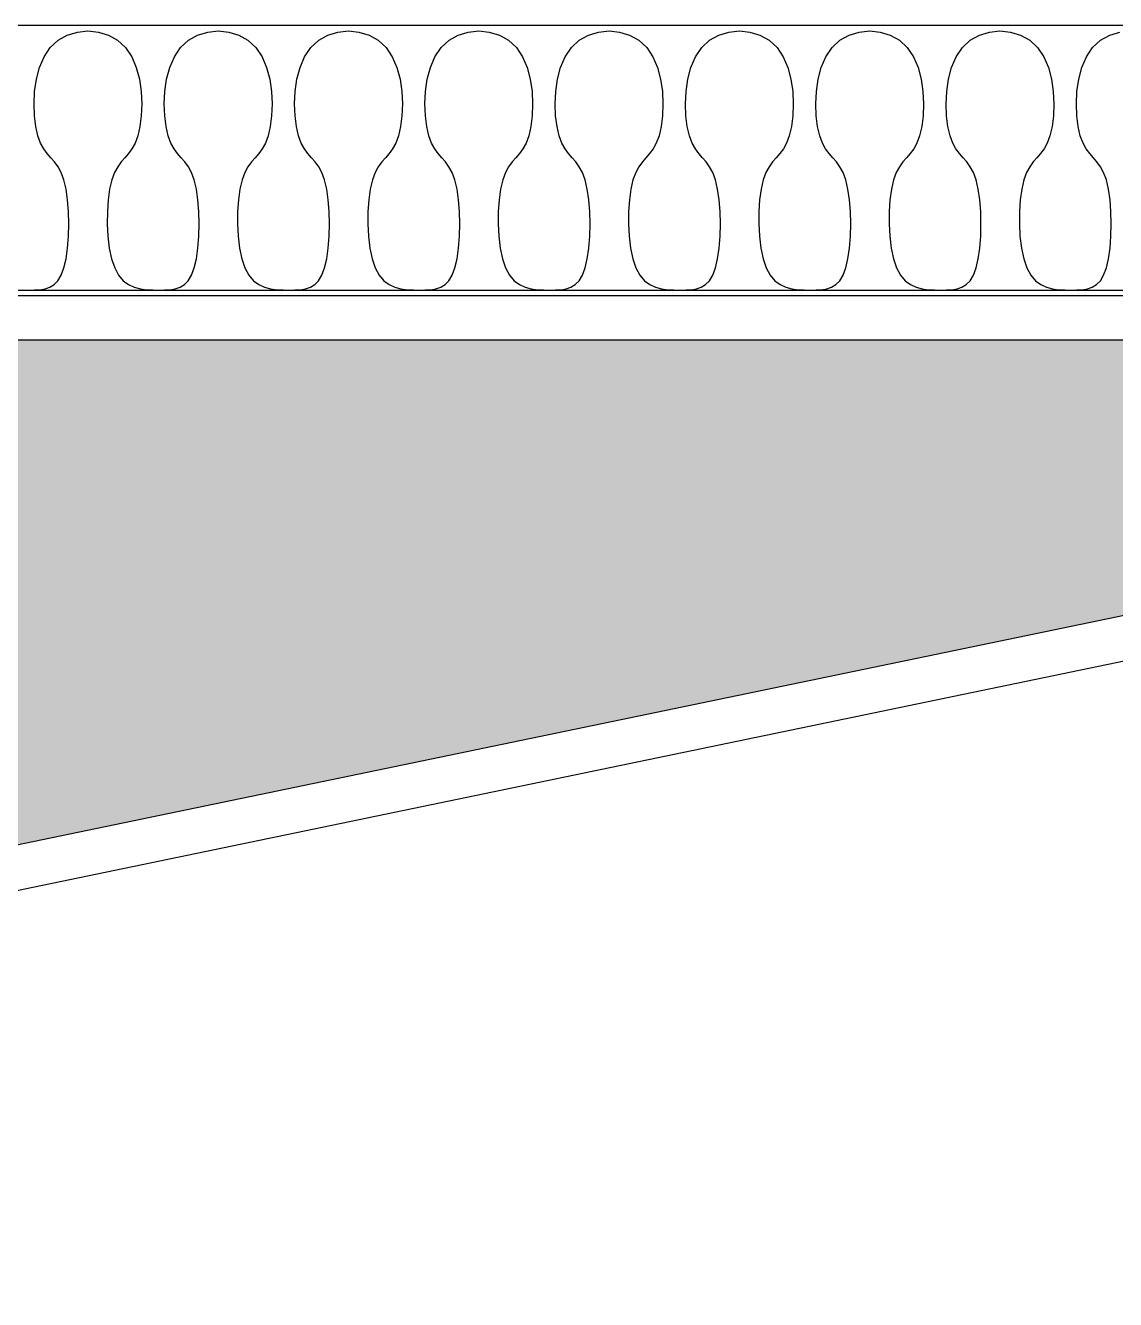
# Model space of a CAD drawing. Header units: millimetres. Extents: x -95178 to 274693, y -2232 to 263302.
# Drawn here: x 125416 to 126635, y 215440 to 216865 of the extents above; entities that cross this region are included whole.
import ezdxf

# ---------------------------------------------------------------- set-up
doc = ezdxf.new("R2010")
doc.units = ezdxf.units.MM
doc.layers.add('HATCH', color=9, linetype='Continuous')

msp = doc.modelspace()

# ---------------------------------------------------------------- linework, layer by layer
at = {"color": 4}
for p, q in [((128918.474, 216864.819, 0), (121926.474, 216864.819, 0)), ((122228.474, 216562.819, 0), (128616.474, 216562.819, 0))]:
    msp.add_line(p, q, dxfattribs=at)
at = {"color": 31}
for p, q in [((122222.474, 216568.819, 0), (128622.474, 216568.819, 0)), ((128128.661, 216512.819, 0), (122278.474, 216512.819, 0))]:
    msp.add_line(p, q, dxfattribs=at)
at = {"layer": 'HATCH'}
for p, q in [((125452.485, 216848.258, 0), (125462.759, 216854.035, 0)), ((125462.759, 216854.035, 0), (125474.019, 216857.501, 0)), ((125474.019, 216857.501, 0), (125485.773, 216858.657, 0)), ((125485.773, 216858.657, 0), (125497.527, 216857.501, 0)), ((125497.527, 216857.501, 0), (125508.787, 216854.035, 0)), ((125508.787, 216854.035, 0), (125519.061, 216848.258, 0)), ((125598.159, 216848.258, 0), (125608.433, 216854.035, 0)), ((125608.433, 216854.035, 0), (125619.693, 216857.501, 0)), ((125619.693, 216857.501, 0), (125631.447, 216858.657, 0)), ((125631.447, 216858.657, 0), (125643.201, 216857.501, 0)), ((125643.201, 216857.501, 0), (125654.461, 216854.035, 0)), ((125654.461, 216854.035, 0), (125664.735, 216848.258, 0)), ((125743.833, 216848.258, 0), (125754.107, 216854.035, 0)), ((125754.107, 216854.035, 0), (125765.367, 216857.501, 0)), ((125765.367, 216857.501, 0), (125777.121, 216858.657, 0)), ((125777.121, 216858.657, 0), (125788.875, 216857.501, 0)), ((125788.875, 216857.501, 0), (125800.135, 216854.035, 0)), ((125800.135, 216854.035, 0), (125810.409, 216848.258, 0)), ((125889.506, 216848.258, 0), (125899.781, 216854.035, 0)), ((125899.781, 216854.035, 0), (125911.041, 216857.501, 0)), ((125911.041, 216857.501, 0), (125922.795, 216858.657, 0)), ((125922.795, 216858.657, 0), (125934.549, 216857.501, 0)), ((125934.549, 216857.501, 0), (125945.809, 216854.035, 0)), ((125945.809, 216854.035, 0), (125956.083, 216848.258, 0)), ((126035.18, 216848.258, 0), (126045.455, 216854.035, 0)), ((126045.455, 216854.035, 0), (126056.715, 216857.501, 0)), ((126056.715, 216857.501, 0), (126068.469, 216858.657, 0)), ((126068.469, 216858.657, 0), (126080.222, 216857.501, 0)), ((126080.222, 216857.501, 0), (126091.483, 216854.035, 0)), ((126091.483, 216854.035, 0), (126101.757, 216848.258, 0)), ((126180.854, 216848.258, 0), (126191.129, 216854.035, 0)), ((126191.129, 216854.035, 0), (126202.389, 216857.501, 0)), ((126202.389, 216857.501, 0), (126214.143, 216858.657, 0)), ((126214.143, 216858.657, 0), (126225.896, 216857.501, 0)), ((126225.896, 216857.501, 0), (126237.157, 216854.035, 0)), ((126237.157, 216854.035, 0), (126247.431, 216848.258, 0)), ((126326.528, 216848.258, 0), (126336.803, 216854.035, 0)), ((126336.803, 216854.035, 0), (126348.063, 216857.501, 0)), ((126348.063, 216857.501, 0), (126359.817, 216858.657, 0)), ((126359.817, 216858.657, 0), (126371.57, 216857.501, 0)), ((126371.57, 216857.501, 0), (126382.831, 216854.035, 0)), ((126382.831, 216854.035, 0), (126393.105, 216848.258, 0)), ((126472.202, 216848.258, 0), (126482.476, 216854.035, 0)), ((126482.476, 216854.035, 0), (126493.737, 216857.501, 0)), ((126493.737, 216857.501, 0), (126505.491, 216858.657, 0)), ((126505.491, 216858.657, 0), (126517.244, 216857.501, 0)), ((126517.244, 216857.501, 0), (126528.505, 216854.035, 0)), ((126528.505, 216854.035, 0), (126538.779, 216848.258, 0)), ((126617.876, 216848.258, 0), (126628.15, 216854.035, 0)), ((126628.15, 216854.035, 0), (126639.411, 216857.501, 0)), ((125436.759, 216829.867, 0), (125443.69, 216840.17, 0)), ((125443.69, 216840.17, 0), (125452.485, 216848.258, 0)), ((125519.061, 216848.258, 0), (125527.856, 216840.17, 0)), ((125527.856, 216840.17, 0), (125534.787, 216829.867, 0)), ((125582.433, 216829.867, 0), (125589.364, 216840.17, 0)), ((125589.364, 216840.17, 0), (125598.159, 216848.258, 0)), ((125664.735, 216848.258, 0), (125673.53, 216840.17, 0)), ((125673.53, 216840.17, 0), (125680.461, 216829.867, 0)), ((125728.107, 216829.867, 0), (125735.038, 216840.17, 0)), ((125735.038, 216840.17, 0), (125743.833, 216848.258, 0)), ((125810.409, 216848.258, 0), (125819.204, 216840.17, 0)), ((125819.204, 216840.17, 0), (125826.135, 216829.867, 0)), ((125873.781, 216829.867, 0), (125880.712, 216840.17, 0)), ((125880.712, 216840.17, 0), (125889.506, 216848.258, 0)), ((125956.083, 216848.258, 0), (125964.878, 216840.17, 0)), ((125964.878, 216840.17, 0), (125971.809, 216829.867, 0)), ((126019.455, 216829.867, 0), (126026.386, 216840.17, 0)), ((126026.386, 216840.17, 0), (126035.18, 216848.258, 0)), ((126101.757, 216848.258, 0), (126110.552, 216840.17, 0)), ((126110.552, 216840.17, 0), (126117.483, 216829.867, 0)), ((126165.129, 216829.867, 0), (126172.06, 216840.17, 0)), ((126172.06, 216840.17, 0), (126180.854, 216848.258, 0)), ((126247.431, 216848.258, 0), (126256.226, 216840.17, 0)), ((126256.226, 216840.17, 0), (126263.157, 216829.867, 0)), ((126310.802, 216829.867, 0), (126317.734, 216840.17, 0)), ((126317.734, 216840.17, 0), (126326.528, 216848.258, 0)), ((126393.105, 216848.258, 0), (126401.9, 216840.17, 0)), ((126401.9, 216840.17, 0), (126408.831, 216829.867, 0)), ((126456.476, 216829.867, 0), (126463.408, 216840.17, 0)), ((126463.408, 216840.17, 0), (126472.202, 216848.258, 0)), ((126538.779, 216848.258, 0), (126547.574, 216840.17, 0)), ((126547.574, 216840.17, 0), (126554.505, 216829.867, 0)), ((126602.15, 216829.867, 0), (126609.082, 216840.17, 0)), ((126609.082, 216840.17, 0), (126617.876, 216848.258, 0)), ((125431.639, 216817.832, 0), (125436.759, 216829.867, 0)), ((125534.787, 216829.867, 0), (125539.907, 216817.832, 0)), ((125577.313, 216817.832, 0), (125582.433, 216829.867, 0)), ((125680.461, 216829.867, 0), (125685.581, 216817.832, 0)), ((125722.987, 216817.832, 0), (125728.107, 216829.867, 0)), ((125826.135, 216829.867, 0), (125831.255, 216817.832, 0)), ((125868.661, 216817.832, 0), (125873.781, 216829.867, 0)), ((125971.809, 216829.867, 0), (125976.929, 216817.832, 0)), ((126014.335, 216817.832, 0), (126019.455, 216829.867, 0)), ((126117.483, 216829.867, 0), (126122.603, 216817.832, 0)), ((126160.009, 216817.832, 0), (126165.129, 216829.867, 0)), ((126263.157, 216829.867, 0), (126268.277, 216817.832, 0)), ((126305.683, 216817.832, 0), (126310.802, 216829.867, 0)), ((126408.831, 216829.867, 0), (126413.951, 216817.832, 0)), ((126451.357, 216817.832, 0), (126456.476, 216829.867, 0)), ((126554.505, 216829.867, 0), (126559.625, 216817.832, 0)), ((126597.031, 216817.832, 0), (126602.15, 216829.867, 0)), ((125428.17, 216804.641, 0), (125431.639, 216817.832, 0)), ((125539.907, 216817.832, 0), (125543.376, 216804.641, 0)), ((125573.843, 216804.641, 0), (125577.313, 216817.832, 0)), ((125685.581, 216817.832, 0), (125689.05, 216804.641, 0)), ((125719.517, 216804.641, 0), (125722.987, 216817.832, 0)), ((125831.255, 216817.832, 0), (125834.724, 216804.641, 0)), ((125865.191, 216804.641, 0), (125868.661, 216817.832, 0)), ((125976.929, 216817.832, 0), (125980.398, 216804.641, 0)), ((126010.865, 216804.641, 0), (126014.335, 216817.832, 0)), ((126122.603, 216817.832, 0), (126126.072, 216804.641, 0)), ((126156.539, 216804.641, 0), (126160.009, 216817.832, 0)), ((126268.277, 216817.832, 0), (126271.746, 216804.641, 0)), ((126302.213, 216804.641, 0), (126305.683, 216817.832, 0)), ((126413.951, 216817.832, 0), (126417.42, 216804.641, 0)), ((126447.887, 216804.641, 0), (126451.357, 216817.832, 0)), ((126559.625, 216817.832, 0), (126563.094, 216804.641, 0)), ((126593.561, 216804.641, 0), (126597.031, 216817.832, 0)), ((125426.189, 216790.872, 0), (125428.17, 216804.641, 0)), ((125543.376, 216804.641, 0), (125545.357, 216790.872, 0)), ((125571.863, 216790.872, 0), (125573.843, 216804.641, 0)), ((125689.05, 216804.641, 0), (125691.031, 216790.872, 0)), ((125717.537, 216790.872, 0), (125719.517, 216804.641, 0)), ((125834.724, 216804.641, 0), (125836.705, 216790.872, 0)), ((125863.211, 216790.872, 0), (125865.191, 216804.641, 0)), ((125980.398, 216804.641, 0), (125982.379, 216790.872, 0)), ((126008.885, 216790.872, 0), (126010.865, 216804.641, 0)), ((126126.072, 216804.641, 0), (126128.053, 216790.872, 0)), ((126154.559, 216790.872, 0), (126156.539, 216804.641, 0)), ((126271.746, 216804.641, 0), (126273.727, 216790.872, 0)), ((126300.233, 216790.872, 0), (126302.213, 216804.641, 0)), ((126417.42, 216804.641, 0), (126419.401, 216790.872, 0)), ((126445.907, 216790.872, 0), (126447.887, 216804.641, 0)), ((126563.094, 216804.641, 0), (126565.075, 216790.872, 0)), ((126591.581, 216790.872, 0), (126593.561, 216804.641, 0)), ((125425.536, 216777.103, 0), (125426.189, 216790.872, 0)), ((125545.357, 216790.872, 0), (125546.01, 216777.103, 0)), ((125571.21, 216777.103, 0), (125571.863, 216790.872, 0)), ((125691.031, 216790.872, 0), (125691.684, 216777.103, 0)), ((125716.884, 216777.103, 0), (125717.537, 216790.872, 0)), ((125836.705, 216790.872, 0), (125837.358, 216777.103, 0)), ((125862.558, 216777.103, 0), (125863.211, 216790.872, 0)), ((125982.379, 216790.872, 0), (125983.032, 216777.103, 0)), ((126008.232, 216777.103, 0), (126008.885, 216790.872, 0)), ((126128.053, 216790.872, 0), (126128.706, 216777.103, 0)), ((126153.906, 216777.103, 0), (126154.559, 216790.872, 0)), ((126273.727, 216790.872, 0), (126274.38, 216777.103, 0)), ((126299.58, 216777.103, 0), (126300.233, 216790.872, 0)), ((126419.401, 216790.872, 0), (126420.054, 216777.103, 0)), ((126445.254, 216777.103, 0), (126445.907, 216790.872, 0)), ((126565.075, 216790.872, 0), (126565.728, 216777.103, 0)), ((126590.928, 216777.103, 0), (126591.581, 216790.872, 0)), ((125426.05, 216763.912, 0), (125425.536, 216777.103, 0)), ((125546.01, 216777.103, 0), (125545.496, 216763.912, 0)), ((125571.724, 216763.912, 0), (125571.21, 216777.103, 0)), ((125691.684, 216777.103, 0), (125691.17, 216763.912, 0)), ((125717.398, 216763.912, 0), (125716.884, 216777.103, 0)), ((125837.358, 216777.103, 0), (125836.844, 216763.912, 0)), ((125863.072, 216763.912, 0), (125862.558, 216777.103, 0)), ((125983.032, 216777.103, 0), (125982.518, 216763.912, 0)), ((126008.746, 216763.912, 0), (126008.232, 216777.103, 0)), ((126128.706, 216777.103, 0), (126128.192, 216763.912, 0)), ((126154.42, 216763.912, 0), (126153.906, 216777.103, 0)), ((126274.38, 216777.103, 0), (126273.866, 216763.912, 0)), ((126300.093, 216763.912, 0), (126299.58, 216777.103, 0)), ((126420.054, 216777.103, 0), (126419.54, 216763.912, 0)), ((126445.767, 216763.912, 0), (126445.254, 216777.103, 0)), ((126565.728, 216777.103, 0), (126565.214, 216763.912, 0)), ((126591.441, 216763.912, 0), (126590.928, 216777.103, 0)), ((125427.569, 216751.876, 0), (125426.05, 216763.912, 0)), ((125429.932, 216741.574, 0), (125427.569, 216751.876, 0)), ((125543.977, 216751.876, 0), (125541.614, 216741.574, 0)), ((125545.496, 216763.912, 0), (125543.977, 216751.876, 0)), ((125573.243, 216751.876, 0), (125571.724, 216763.912, 0)), ((125575.606, 216741.574, 0), (125573.243, 216751.876, 0)), ((125689.651, 216751.876, 0), (125687.288, 216741.574, 0)), ((125691.17, 216763.912, 0), (125689.651, 216751.876, 0)), ((125718.917, 216751.876, 0), (125717.398, 216763.912, 0)), ((125721.28, 216741.574, 0), (125718.917, 216751.876, 0)), ((125835.325, 216751.876, 0), (125832.962, 216741.574, 0)), ((125836.844, 216763.912, 0), (125835.325, 216751.876, 0)), ((125864.591, 216751.876, 0), (125863.072, 216763.912, 0)), ((125866.954, 216741.574, 0), (125864.591, 216751.876, 0)), ((125980.999, 216751.876, 0), (125978.636, 216741.574, 0)), ((125982.518, 216763.912, 0), (125980.999, 216751.876, 0)), ((126010.265, 216751.876, 0), (126008.746, 216763.912, 0)), ((126012.628, 216741.574, 0), (126010.265, 216751.876, 0)), ((126126.673, 216751.876, 0), (126124.31, 216741.574, 0)), ((126128.192, 216763.912, 0), (126126.673, 216751.876, 0)), ((126155.938, 216751.876, 0), (126154.42, 216763.912, 0)), ((126158.301, 216741.574, 0), (126155.938, 216751.876, 0)), ((126272.347, 216751.876, 0), (126269.984, 216741.574, 0)), ((126273.866, 216763.912, 0), (126272.347, 216751.876, 0)), ((126301.612, 216751.876, 0), (126300.093, 216763.912, 0)), ((126303.975, 216741.574, 0), (126301.612, 216751.876, 0)), ((126418.021, 216751.876, 0), (126415.658, 216741.574, 0)), ((126419.54, 216763.912, 0), (126418.021, 216751.876, 0)), ((126447.286, 216751.876, 0), (126445.767, 216763.912, 0)), ((126449.649, 216741.574, 0), (126447.286, 216751.876, 0)), ((126563.695, 216751.876, 0), (126561.332, 216741.574, 0)), ((126565.214, 216763.912, 0), (126563.695, 216751.876, 0)), ((126592.96, 216751.876, 0), (126591.441, 216763.912, 0)), ((126595.323, 216741.574, 0), (126592.96, 216751.876, 0)), ((125432.976, 216733.389, 0), (125429.932, 216741.574, 0)), ((125541.614, 216741.574, 0), (125538.57, 216733.389, 0)), ((125578.65, 216733.389, 0), (125575.606, 216741.574, 0)), ((125687.288, 216741.574, 0), (125684.244, 216733.389, 0)), ((125724.324, 216733.389, 0), (125721.28, 216741.574, 0)), ((125832.962, 216741.574, 0), (125829.918, 216733.389, 0)), ((125869.998, 216733.389, 0), (125866.954, 216741.574, 0)), ((125978.636, 216741.574, 0), (125975.592, 216733.389, 0)), ((126015.672, 216733.389, 0), (126012.628, 216741.574, 0)), ((126124.31, 216741.574, 0), (126121.266, 216733.389, 0)), ((126161.346, 216733.389, 0), (126158.301, 216741.574, 0)), ((126269.984, 216741.574, 0), (126266.94, 216733.389, 0)), ((126307.02, 216733.389, 0), (126303.975, 216741.574, 0)), ((126415.658, 216741.574, 0), (126412.614, 216733.389, 0)), ((126452.694, 216733.389, 0), (126449.649, 216741.574, 0)), ((126561.332, 216741.574, 0), (126558.288, 216733.389, 0)), ((126598.368, 216733.389, 0), (126595.323, 216741.574, 0)), ((125436.532, 216726.938, 0), (125432.976, 216733.389, 0)), ((125440.43, 216721.643, 0), (125436.532, 216726.938, 0)), ((125535.014, 216726.938, 0), (125531.116, 216721.643, 0)), ((125538.57, 216733.389, 0), (125535.014, 216726.938, 0)), ((125582.206, 216726.938, 0), (125578.65, 216733.389, 0)), ((125586.104, 216721.643, 0), (125582.206, 216726.938, 0)), ((125680.688, 216726.938, 0), (125676.79, 216721.643, 0)), ((125684.244, 216733.389, 0), (125680.688, 216726.938, 0)), ((125727.88, 216726.938, 0), (125724.324, 216733.389, 0)), ((125731.778, 216721.643, 0), (125727.88, 216726.938, 0)), ((125826.362, 216726.938, 0), (125822.464, 216721.643, 0)), ((125829.918, 216733.389, 0), (125826.362, 216726.938, 0)), ((125873.554, 216726.938, 0), (125869.998, 216733.389, 0)), ((125877.452, 216721.643, 0), (125873.554, 216726.938, 0)), ((125972.036, 216726.938, 0), (125968.138, 216721.643, 0)), ((125975.592, 216733.389, 0), (125972.036, 216726.938, 0)), ((126019.228, 216726.938, 0), (126015.672, 216733.389, 0)), ((126023.126, 216721.643, 0), (126019.228, 216726.938, 0)), ((126117.71, 216726.938, 0), (126113.812, 216721.643, 0)), ((126121.266, 216733.389, 0), (126117.71, 216726.938, 0)), ((126164.902, 216726.938, 0), (126161.346, 216733.389, 0)), ((126168.8, 216721.643, 0), (126164.902, 216726.938, 0)), ((126263.384, 216726.938, 0), (126259.486, 216721.643, 0)), ((126266.94, 216733.389, 0), (126263.384, 216726.938, 0)), ((126310.576, 216726.938, 0), (126307.02, 216733.389, 0)), ((126314.474, 216721.643, 0), (126310.576, 216726.938, 0)), ((126409.058, 216726.938, 0), (126405.16, 216721.643, 0)), ((126412.614, 216733.389, 0), (126409.058, 216726.938, 0)), ((126456.25, 216726.938, 0), (126452.694, 216733.389, 0)), ((126460.148, 216721.643, 0), (126456.25, 216726.938, 0)), ((126554.731, 216726.938, 0), (126550.834, 216721.643, 0)), ((126558.288, 216733.389, 0), (126554.731, 216726.938, 0)), ((126601.924, 216726.938, 0), (126598.368, 216733.389, 0)), ((126605.822, 216721.643, 0), (126601.924, 216726.938, 0)), ((125444.498, 216716.925, 0), (125440.43, 216721.643, 0)), ((125448.567, 216712.207, 0), (125444.498, 216716.925, 0)), ((125452.465, 216706.911, 0), (125448.567, 216712.207, 0)), ((125522.979, 216712.207, 0), (125519.082, 216706.911, 0)), ((125527.048, 216716.925, 0), (125522.979, 216712.207, 0)), ((125531.116, 216721.643, 0), (125527.048, 216716.925, 0)), ((125590.172, 216716.925, 0), (125586.104, 216721.643, 0)), ((125594.241, 216712.207, 0), (125590.172, 216716.925, 0)), ((125598.138, 216706.911, 0), (125594.241, 216712.207, 0)), ((125668.653, 216712.207, 0), (125664.755, 216706.911, 0)), ((125672.722, 216716.925, 0), (125668.653, 216712.207, 0)), ((125676.79, 216721.643, 0), (125672.722, 216716.925, 0)), ((125735.846, 216716.925, 0), (125731.778, 216721.643, 0)), ((125739.915, 216712.207, 0), (125735.846, 216716.925, 0)), ((125743.812, 216706.911, 0), (125739.915, 216712.207, 0)), ((125814.327, 216712.207, 0), (125810.429, 216706.911, 0)), ((125818.396, 216716.925, 0), (125814.327, 216712.207, 0)), ((125822.464, 216721.643, 0), (125818.396, 216716.925, 0)), ((125881.52, 216716.925, 0), (125877.452, 216721.643, 0)), ((125885.589, 216712.207, 0), (125881.52, 216716.925, 0)), ((125889.486, 216706.911, 0), (125885.589, 216712.207, 0)), ((125960.001, 216712.207, 0), (125956.103, 216706.911, 0)), ((125964.07, 216716.925, 0), (125960.001, 216712.207, 0)), ((125968.138, 216721.643, 0), (125964.07, 216716.925, 0)), ((126027.194, 216716.925, 0), (126023.126, 216721.643, 0)), ((126031.263, 216712.207, 0), (126027.194, 216716.925, 0)), ((126035.16, 216706.911, 0), (126031.263, 216712.207, 0)), ((126105.675, 216712.207, 0), (126101.777, 216706.911, 0)), ((126109.743, 216716.925, 0), (126105.675, 216712.207, 0)), ((126113.812, 216721.643, 0), (126109.743, 216716.925, 0)), ((126172.868, 216716.925, 0), (126168.8, 216721.643, 0)), ((126176.937, 216712.207, 0), (126172.868, 216716.925, 0)), ((126180.834, 216706.911, 0), (126176.937, 216712.207, 0)), ((126251.349, 216712.207, 0), (126247.451, 216706.911, 0)), ((126255.417, 216716.925, 0), (126251.349, 216712.207, 0)), ((126259.486, 216721.643, 0), (126255.417, 216716.925, 0)), ((126318.542, 216716.925, 0), (126314.474, 216721.643, 0)), ((126322.61, 216712.207, 0), (126318.542, 216716.925, 0)), ((126326.508, 216706.911, 0), (126322.61, 216712.207, 0)), ((126397.023, 216712.207, 0), (126393.125, 216706.911, 0)), ((126401.091, 216716.925, 0), (126397.023, 216712.207, 0)), ((126405.16, 216721.643, 0), (126401.091, 216716.925, 0)), ((126464.216, 216716.925, 0), (126460.148, 216721.643, 0)), ((126468.284, 216712.207, 0), (126464.216, 216716.925, 0)), ((126472.182, 216706.911, 0), (126468.284, 216712.207, 0)), ((126542.697, 216712.207, 0), (126538.799, 216706.911, 0)), ((126546.765, 216716.925, 0), (126542.697, 216712.207, 0)), ((126550.834, 216721.643, 0), (126546.765, 216716.925, 0)), ((126609.89, 216716.925, 0), (126605.822, 216721.643, 0)), ((126613.958, 216712.207, 0), (126609.89, 216716.925, 0)), ((126617.856, 216706.911, 0), (126613.958, 216712.207, 0)), ((125456.021, 216700.46, 0), (125452.465, 216706.911, 0)), ((125459.065, 216692.276, 0), (125456.021, 216700.46, 0)), ((125515.525, 216700.46, 0), (125512.481, 216692.276, 0)), ((125519.082, 216706.911, 0), (125515.525, 216700.46, 0)), ((125601.695, 216700.46, 0), (125598.138, 216706.911, 0)), ((125604.739, 216692.276, 0), (125601.695, 216700.46, 0)), ((125661.199, 216700.46, 0), (125658.155, 216692.276, 0)), ((125664.755, 216706.911, 0), (125661.199, 216700.46, 0)), ((125747.369, 216700.46, 0), (125743.812, 216706.911, 0)), ((125750.413, 216692.276, 0), (125747.369, 216700.46, 0)), ((125806.873, 216700.46, 0), (125803.829, 216692.276, 0)), ((125810.429, 216706.911, 0), (125806.873, 216700.46, 0)), ((125893.043, 216700.46, 0), (125889.486, 216706.911, 0)), ((125896.087, 216692.276, 0), (125893.043, 216700.46, 0)), ((125952.547, 216700.46, 0), (125949.503, 216692.276, 0)), ((125956.103, 216706.911, 0), (125952.547, 216700.46, 0)), ((126038.717, 216700.46, 0), (126035.16, 216706.911, 0)), ((126041.761, 216692.276, 0), (126038.717, 216700.46, 0)), ((126098.221, 216700.46, 0), (126095.177, 216692.276, 0)), ((126101.777, 216706.911, 0), (126098.221, 216700.46, 0)), ((126184.391, 216700.46, 0), (126180.834, 216706.911, 0)), ((126187.435, 216692.276, 0), (126184.391, 216700.46, 0)), ((126243.895, 216700.46, 0), (126240.851, 216692.276, 0)), ((126247.451, 216706.911, 0), (126243.895, 216700.46, 0)), ((126330.065, 216700.46, 0), (126326.508, 216706.911, 0)), ((126333.109, 216692.276, 0), (126330.065, 216700.46, 0)), ((126389.569, 216700.46, 0), (126386.525, 216692.276, 0)), ((126393.125, 216706.911, 0), (126389.569, 216700.46, 0)), ((126475.738, 216700.46, 0), (126472.182, 216706.911, 0)), ((126478.783, 216692.276, 0), (126475.738, 216700.46, 0)), ((126535.243, 216700.46, 0), (126532.199, 216692.276, 0)), ((126538.799, 216706.911, 0), (126535.243, 216700.46, 0)), ((126621.412, 216700.46, 0), (126617.856, 216706.911, 0)), ((126624.457, 216692.276, 0), (126621.412, 216700.46, 0)), ((125461.455, 216681.973, 0), (125459.065, 216692.276, 0)), ((125463.162, 216669.937, 0), (125461.455, 216681.973, 0)), ((125510.097, 216681.973, 0), (125508.435, 216669.937, 0)), ((125512.481, 216692.276, 0), (125510.097, 216681.973, 0)), ((125607.129, 216681.973, 0), (125604.739, 216692.276, 0)), ((125608.836, 216669.937, 0), (125607.129, 216681.973, 0)), ((125655.771, 216681.973, 0), (125654.109, 216669.937, 0)), ((125658.155, 216692.276, 0), (125655.771, 216681.973, 0)), ((125752.803, 216681.973, 0), (125750.413, 216692.276, 0)), ((125754.51, 216669.937, 0), (125752.803, 216681.973, 0)), ((125801.445, 216681.973, 0), (125799.783, 216669.937, 0)), ((125803.829, 216692.276, 0), (125801.445, 216681.973, 0)), ((125898.477, 216681.973, 0), (125896.087, 216692.276, 0)), ((125900.184, 216669.937, 0), (125898.477, 216681.973, 0)), ((125947.119, 216681.973, 0), (125945.457, 216669.937, 0)), ((125949.503, 216692.276, 0), (125947.119, 216681.973, 0)), ((126044.151, 216681.973, 0), (126041.761, 216692.276, 0)), ((126045.858, 216669.937, 0), (126044.151, 216681.973, 0)), ((126092.793, 216681.973, 0), (126091.131, 216669.937, 0)), ((126095.177, 216692.276, 0), (126092.793, 216681.973, 0)), ((126189.825, 216681.973, 0), (126187.435, 216692.276, 0)), ((126191.532, 216669.937, 0), (126189.825, 216681.973, 0)), ((126238.467, 216681.973, 0), (126236.804, 216669.937, 0)), ((126240.851, 216692.276, 0), (126238.467, 216681.973, 0)), ((126335.499, 216681.973, 0), (126333.109, 216692.276, 0)), ((126337.206, 216669.937, 0), (126335.499, 216681.973, 0)), ((126384.141, 216681.973, 0), (126382.478, 216669.937, 0)), ((126386.525, 216692.276, 0), (126384.141, 216681.973, 0)), ((126481.173, 216681.973, 0), (126478.783, 216692.276, 0)), ((126482.88, 216669.937, 0), (126481.173, 216681.973, 0)), ((126529.815, 216681.973, 0), (126528.152, 216669.937, 0)), ((126532.199, 216692.276, 0), (126529.815, 216681.973, 0)), ((126626.846, 216681.973, 0), (126624.457, 216692.276, 0)), ((126628.554, 216669.937, 0), (126626.846, 216681.973, 0)), ((125464.186, 216656.746, 0), (125463.162, 216669.937, 0)), ((125508.435, 216669.937, 0), (125507.531, 216656.746, 0)), ((125609.86, 216656.746, 0), (125608.836, 216669.937, 0)), ((125654.109, 216669.937, 0), (125653.205, 216656.746, 0)), ((125755.534, 216656.746, 0), (125754.51, 216669.937, 0)), ((125799.783, 216669.937, 0), (125798.879, 216656.746, 0)), ((125901.208, 216656.746, 0), (125900.184, 216669.937, 0)), ((125945.457, 216669.937, 0), (125944.552, 216656.746, 0)), ((126046.882, 216656.746, 0), (126045.858, 216669.937, 0)), ((126091.131, 216669.937, 0), (126090.226, 216656.746, 0)), ((126192.556, 216656.746, 0), (126191.532, 216669.937, 0)), ((126236.804, 216669.937, 0), (126235.9, 216656.746, 0)), ((126338.23, 216656.746, 0), (126337.206, 216669.937, 0)), ((126382.478, 216669.937, 0), (126381.574, 216656.746, 0)), ((126483.904, 216656.746, 0), (126482.88, 216669.937, 0)), ((126528.152, 216669.937, 0), (126527.248, 216656.746, 0)), ((126629.578, 216656.746, 0), (126628.554, 216669.937, 0)), ((125464.528, 216642.978, 0), (125464.186, 216656.746, 0)), ((125507.531, 216656.746, 0), (125507.423, 216642.978, 0)), ((125610.201, 216642.978, 0), (125609.86, 216656.746, 0)), ((125653.205, 216656.746, 0), (125653.097, 216642.978, 0)), ((125755.875, 216642.978, 0), (125755.534, 216656.746, 0)), ((125798.879, 216656.746, 0), (125798.771, 216642.978, 0)), ((125901.549, 216642.978, 0), (125901.208, 216656.746, 0)), ((125944.552, 216656.746, 0), (125944.445, 216642.978, 0)), ((126047.223, 216642.978, 0), (126046.882, 216656.746, 0)), ((126090.226, 216656.746, 0), (126090.119, 216642.978, 0)), ((126192.897, 216642.978, 0), (126192.556, 216656.746, 0)), ((126235.9, 216656.746, 0), (126235.793, 216642.978, 0)), ((126338.571, 216642.978, 0), (126338.23, 216656.746, 0)), ((126381.574, 216656.746, 0), (126381.467, 216642.978, 0)), ((126484.245, 216642.978, 0), (126483.904, 216656.746, 0)), ((126527.248, 216656.746, 0), (126527.141, 216642.978, 0)), ((126629.919, 216642.978, 0), (126629.578, 216656.746, 0)), ((125464.186, 216629.209, 0), (125464.528, 216642.978, 0)), ((125507.423, 216642.978, 0), (125508.15, 216629.209, 0)), ((125609.86, 216629.209, 0), (125610.201, 216642.978, 0)), ((125653.097, 216642.978, 0), (125653.824, 216629.209, 0)), ((125755.534, 216629.209, 0), (125755.875, 216642.978, 0)), ((125798.771, 216642.978, 0), (125799.498, 216629.209, 0)), ((125901.208, 216629.209, 0), (125901.549, 216642.978, 0)), ((125944.445, 216642.978, 0), (125945.172, 216629.209, 0)), ((126046.882, 216629.209, 0), (126047.223, 216642.978, 0)), ((126090.119, 216642.978, 0), (126090.846, 216629.209, 0)), ((126192.556, 216629.209, 0), (126192.897, 216642.978, 0)), ((126235.793, 216642.978, 0), (126236.52, 216629.209, 0)), ((126338.23, 216629.209, 0), (126338.571, 216642.978, 0)), ((126381.467, 216642.978, 0), (126382.194, 216629.209, 0)), ((126483.904, 216629.209, 0), (126484.245, 216642.978, 0)), ((126527.141, 216642.978, 0), (126527.868, 216629.209, 0)), ((126629.578, 216629.209, 0), (126629.919, 216642.978, 0)), ((125463.162, 216616.018, 0), (125464.186, 216629.209, 0)), ((125508.15, 216629.209, 0), (125509.75, 216616.018, 0)), ((125608.836, 216616.018, 0), (125609.86, 216629.209, 0)), ((125653.824, 216629.209, 0), (125655.424, 216616.018, 0)), ((125754.51, 216616.018, 0), (125755.534, 216629.209, 0)), ((125799.498, 216629.209, 0), (125801.098, 216616.018, 0)), ((125900.184, 216616.018, 0), (125901.208, 216629.209, 0)), ((125945.172, 216629.209, 0), (125946.772, 216616.018, 0)), ((126045.858, 216616.018, 0), (126046.882, 216629.209, 0)), ((126090.846, 216629.209, 0), (126092.446, 216616.018, 0)), ((126191.532, 216616.018, 0), (126192.556, 216629.209, 0)), ((126236.52, 216629.209, 0), (126238.12, 216616.018, 0)), ((126337.206, 216616.018, 0), (126338.23, 216629.209, 0)), ((126382.194, 216629.209, 0), (126383.794, 216616.018, 0)), ((126482.88, 216616.018, 0), (126483.904, 216629.209, 0)), ((126527.868, 216629.209, 0), (126529.468, 216616.018, 0)), ((126628.554, 216616.018, 0), (126629.578, 216629.209, 0)), ((125461.455, 216603.982, 0), (125463.162, 216616.018, 0)), ((125509.75, 216616.018, 0), (125512.26, 216603.982, 0)), ((125607.129, 216603.982, 0), (125608.836, 216616.018, 0)), ((125655.424, 216616.018, 0), (125657.934, 216603.982, 0)), ((125752.803, 216603.982, 0), (125754.51, 216616.018, 0)), ((125801.098, 216616.018, 0), (125803.608, 216603.982, 0)), ((125898.477, 216603.982, 0), (125900.184, 216616.018, 0)), ((125946.772, 216616.018, 0), (125949.282, 216603.982, 0)), ((126044.151, 216603.982, 0), (126045.858, 216616.018, 0)), ((126092.446, 216616.018, 0), (126094.956, 216603.982, 0)), ((126189.825, 216603.982, 0), (126191.532, 216616.018, 0)), ((126238.12, 216616.018, 0), (126240.63, 216603.982, 0)), ((126335.499, 216603.982, 0), (126337.206, 216616.018, 0)), ((126383.794, 216616.018, 0), (126386.304, 216603.982, 0)), ((126481.173, 216603.982, 0), (126482.88, 216616.018, 0)), ((126529.468, 216616.018, 0), (126531.978, 216603.982, 0)), ((126626.846, 216603.982, 0), (126628.554, 216616.018, 0)), ((125459.065, 216593.68, 0), (125461.455, 216603.982, 0)), ((125512.26, 216603.982, 0), (125515.718, 216593.68, 0)), ((125604.739, 216593.68, 0), (125607.129, 216603.982, 0)), ((125657.934, 216603.982, 0), (125661.392, 216593.68, 0)), ((125750.413, 216593.68, 0), (125752.803, 216603.982, 0)), ((125803.608, 216603.982, 0), (125807.066, 216593.68, 0)), ((125896.087, 216593.68, 0), (125898.477, 216603.982, 0)), ((125949.282, 216603.982, 0), (125952.74, 216593.68, 0)), ((126041.761, 216593.68, 0), (126044.151, 216603.982, 0)), ((126094.956, 216603.982, 0), (126098.414, 216593.68, 0)), ((126187.435, 216593.68, 0), (126189.825, 216603.982, 0)), ((126240.63, 216603.982, 0), (126244.088, 216593.68, 0)), ((126333.109, 216593.68, 0), (126335.499, 216603.982, 0)), ((126386.304, 216603.982, 0), (126389.762, 216593.68, 0)), ((126478.783, 216593.68, 0), (126481.173, 216603.982, 0)), ((126531.978, 216603.982, 0), (126535.436, 216593.68, 0)), ((126624.457, 216593.68, 0), (126626.846, 216603.982, 0)), ((125452.3, 216579.429, 0), (125456, 216585.543, 0)), ((125456, 216585.543, 0), (125459.065, 216593.68, 0)), ((125515.718, 216593.68, 0), (125520.13, 216585.543, 0)), ((125520.13, 216585.543, 0), (125525.367, 216579.429, 0)), ((125597.974, 216579.429, 0), (125601.674, 216585.543, 0)), ((125601.674, 216585.543, 0), (125604.739, 216593.68, 0)), ((125661.392, 216593.68, 0), (125665.804, 216585.543, 0)), ((125665.804, 216585.543, 0), (125671.041, 216579.429, 0)), ((125743.648, 216579.429, 0), (125747.348, 216585.543, 0)), ((125747.348, 216585.543, 0), (125750.413, 216593.68, 0)), ((125807.066, 216593.68, 0), (125811.478, 216585.543, 0)), ((125811.478, 216585.543, 0), (125816.715, 216579.429, 0)), ((125889.322, 216579.429, 0), (125893.022, 216585.543, 0)), ((125893.022, 216585.543, 0), (125896.087, 216593.68, 0)), ((125952.74, 216593.68, 0), (125957.152, 216585.543, 0)), ((125957.152, 216585.543, 0), (125962.389, 216579.429, 0)), ((126034.996, 216579.429, 0), (126038.696, 216585.543, 0)), ((126038.696, 216585.543, 0), (126041.761, 216593.68, 0)), ((126098.414, 216593.68, 0), (126102.826, 216585.543, 0)), ((126102.826, 216585.543, 0), (126108.062, 216579.429, 0)), ((126180.67, 216579.429, 0), (126184.37, 216585.543, 0)), ((126184.37, 216585.543, 0), (126187.435, 216593.68, 0)), ((126244.088, 216593.68, 0), (126248.5, 216585.543, 0)), ((126248.5, 216585.543, 0), (126253.736, 216579.429, 0)), ((126326.344, 216579.429, 0), (126330.044, 216585.543, 0)), ((126330.044, 216585.543, 0), (126333.109, 216593.68, 0)), ((126389.762, 216593.68, 0), (126394.174, 216585.543, 0)), ((126394.174, 216585.543, 0), (126399.41, 216579.429, 0)), ((126472.018, 216579.429, 0), (126475.718, 216585.543, 0)), ((126475.718, 216585.543, 0), (126478.783, 216593.68, 0)), ((126535.436, 216593.68, 0), (126539.848, 216585.543, 0)), ((126539.848, 216585.543, 0), (126545.084, 216579.429, 0)), ((126617.692, 216579.429, 0), (126621.392, 216585.543, 0)), ((126621.392, 216585.543, 0), (126624.457, 216593.68, 0)), ((125412.61, 216569.079, 0), (125419.411, 216569.031, 0)), ((125419.411, 216569.031, 0), (125425.928, 216569.079, 0)), ((125425.928, 216569.079, 0), (125432.094, 216569.416, 0)), ((125432.094, 216569.416, 0), (125437.861, 216570.33, 0)), ((125437.861, 216570.33, 0), (125443.183, 216572.112, 0)), ((125443.183, 216572.112, 0), (125448.012, 216575.048, 0)), ((125448.012, 216575.048, 0), (125452.3, 216579.429, 0)), ((125525.367, 216579.429, 0), (125531.267, 216575.048, 0)), ((125531.267, 216575.048, 0), (125537.67, 216572.112, 0)), ((125537.67, 216572.112, 0), (125544.415, 216570.33, 0)), ((125544.415, 216570.33, 0), (125551.34, 216569.416, 0)), ((125551.34, 216569.416, 0), (125558.283, 216569.079, 0)), ((125558.283, 216569.079, 0), (125565.085, 216569.031, 0)), ((125565.085, 216569.031, 0), (125571.602, 216569.079, 0)), ((125571.602, 216569.079, 0), (125577.768, 216569.416, 0)), ((125577.768, 216569.416, 0), (125583.535, 216570.33, 0)), ((125583.535, 216570.33, 0), (125588.857, 216572.112, 0)), ((125588.857, 216572.112, 0), (125593.686, 216575.048, 0)), ((125593.686, 216575.048, 0), (125597.974, 216579.429, 0)), ((125671.041, 216579.429, 0), (125676.941, 216575.048, 0)), ((125676.941, 216575.048, 0), (125683.344, 216572.112, 0)), ((125683.344, 216572.112, 0), (125690.089, 216570.33, 0)), ((125690.089, 216570.33, 0), (125697.014, 216569.416, 0)), ((125697.014, 216569.416, 0), (125703.957, 216569.079, 0)), ((125703.957, 216569.079, 0), (125710.759, 216569.031, 0)), ((125710.759, 216569.031, 0), (125717.276, 216569.079, 0)), ((125717.276, 216569.079, 0), (125723.442, 216569.416, 0)), ((125723.442, 216569.416, 0), (125729.209, 216570.33, 0)), ((125729.209, 216570.33, 0), (125734.531, 216572.112, 0)), ((125734.531, 216572.112, 0), (125739.36, 216575.048, 0)), ((125739.36, 216575.048, 0), (125743.648, 216579.429, 0)), ((125816.715, 216579.429, 0), (125822.615, 216575.048, 0)), ((125822.615, 216575.048, 0), (125829.018, 216572.112, 0)), ((125829.018, 216572.112, 0), (125835.763, 216570.33, 0)), ((125835.763, 216570.33, 0), (125842.688, 216569.416, 0)), ((125842.688, 216569.416, 0), (125849.631, 216569.079, 0)), ((125849.631, 216569.079, 0), (125856.433, 216569.031, 0)), ((125856.433, 216569.031, 0), (125862.95, 216569.079, 0)), ((125862.95, 216569.079, 0), (125869.116, 216569.416, 0)), ((125869.116, 216569.416, 0), (125874.883, 216570.33, 0)), ((125874.883, 216570.33, 0), (125880.205, 216572.112, 0)), ((125880.205, 216572.112, 0), (125885.034, 216575.048, 0)), ((125885.034, 216575.048, 0), (125889.322, 216579.429, 0)), ((125962.389, 216579.429, 0), (125968.289, 216575.048, 0)), ((125968.289, 216575.048, 0), (125974.692, 216572.112, 0)), ((125974.692, 216572.112, 0), (125981.437, 216570.33, 0)), ((125981.437, 216570.33, 0), (125988.362, 216569.416, 0)), ((125988.362, 216569.416, 0), (125995.305, 216569.079, 0)), ((125995.305, 216569.079, 0), (126002.107, 216569.031, 0)), ((126002.107, 216569.031, 0), (126008.624, 216569.079, 0)), ((126008.624, 216569.079, 0), (126014.79, 216569.416, 0)), ((126014.79, 216569.416, 0), (126020.557, 216570.33, 0)), ((126020.557, 216570.33, 0), (126025.879, 216572.112, 0)), ((126025.879, 216572.112, 0), (126030.708, 216575.048, 0)), ((126030.708, 216575.048, 0), (126034.996, 216579.429, 0)), ((126108.062, 216579.429, 0), (126113.963, 216575.048, 0)), ((126113.963, 216575.048, 0), (126120.366, 216572.112, 0)), ((126120.366, 216572.112, 0), (126127.111, 216570.33, 0)), ((126127.111, 216570.33, 0), (126134.036, 216569.416, 0)), ((126134.036, 216569.416, 0), (126140.979, 216569.079, 0)), ((126140.979, 216569.079, 0), (126147.781, 216569.031, 0)), ((126147.781, 216569.031, 0), (126154.298, 216569.079, 0)), ((126154.298, 216569.079, 0), (126160.464, 216569.416, 0)), ((126160.464, 216569.416, 0), (126166.231, 216570.33, 0)), ((126166.231, 216570.33, 0), (126171.553, 216572.112, 0)), ((126171.553, 216572.112, 0), (126176.382, 216575.048, 0)), ((126176.382, 216575.048, 0), (126180.67, 216579.429, 0)), ((126253.736, 216579.429, 0), (126259.637, 216575.048, 0)), ((126259.637, 216575.048, 0), (126266.04, 216572.112, 0)), ((126266.04, 216572.112, 0), (126272.785, 216570.33, 0)), ((126272.785, 216570.33, 0), (126279.709, 216569.416, 0)), ((126279.709, 216569.416, 0), (126286.653, 216569.079, 0)), ((126286.653, 216569.079, 0), (126293.455, 216569.031, 0)), ((126293.455, 216569.031, 0), (126299.972, 216569.079, 0)), ((126299.972, 216569.079, 0), (126306.137, 216569.416, 0)), ((126306.137, 216569.416, 0), (126311.905, 216570.33, 0)), ((126311.905, 216570.33, 0), (126317.227, 216572.112, 0)), ((126317.227, 216572.112, 0), (126322.056, 216575.048, 0)), ((126322.056, 216575.048, 0), (126326.344, 216579.429, 0)), ((126399.41, 216579.429, 0), (126405.311, 216575.048, 0)), ((126405.311, 216575.048, 0), (126411.714, 216572.112, 0)), ((126411.714, 216572.112, 0), (126418.459, 216570.33, 0)), ((126418.459, 216570.33, 0), (126425.383, 216569.416, 0)), ((126425.383, 216569.416, 0), (126432.327, 216569.079, 0)), ((126432.327, 216569.079, 0), (126439.129, 216569.031, 0)), ((126439.129, 216569.031, 0), (126445.645, 216569.079, 0)), ((126445.645, 216569.079, 0), (126451.811, 216569.416, 0)), ((126451.811, 216569.416, 0), (126457.579, 216570.33, 0)), ((126457.579, 216570.33, 0), (126462.901, 216572.112, 0)), ((126462.901, 216572.112, 0), (126467.73, 216575.048, 0)), ((126467.73, 216575.048, 0), (126472.018, 216579.429, 0)), ((126545.084, 216579.429, 0), (126550.985, 216575.048, 0)), ((126550.985, 216575.048, 0), (126557.388, 216572.112, 0)), ((126557.388, 216572.112, 0), (126564.133, 216570.33, 0)), ((126564.133, 216570.33, 0), (126571.057, 216569.416, 0)), ((126571.057, 216569.416, 0), (126578.001, 216569.079, 0)), ((126578.001, 216569.079, 0), (126584.803, 216569.031, 0)), ((126584.803, 216569.031, 0), (126591.319, 216569.079, 0)), ((126591.319, 216569.079, 0), (126597.485, 216569.416, 0)), ((126597.485, 216569.416, 0), (126603.253, 216570.33, 0)), ((126603.253, 216570.33, 0), (126608.575, 216572.112, 0)), ((126608.575, 216572.112, 0), (126613.404, 216575.048, 0)), ((126613.404, 216575.048, 0), (126617.692, 216579.429, 0)), ((123325.362, 215466.641, 0), (128616.474, 216562.819, 0)), ((123287.522, 215509.864, 0), (128128.661, 216512.819, 0))]:
    msp.add_line(p, q, dxfattribs=at)
msp.add_solid([(122278.474, 212628.84, 0), (122278.474, 216512.819, 0), (123287.522, 215509.864, 0), (128128.661, 216512.819, 0)], dxfattribs=at)

doc.saveas('drawing.dxf')
